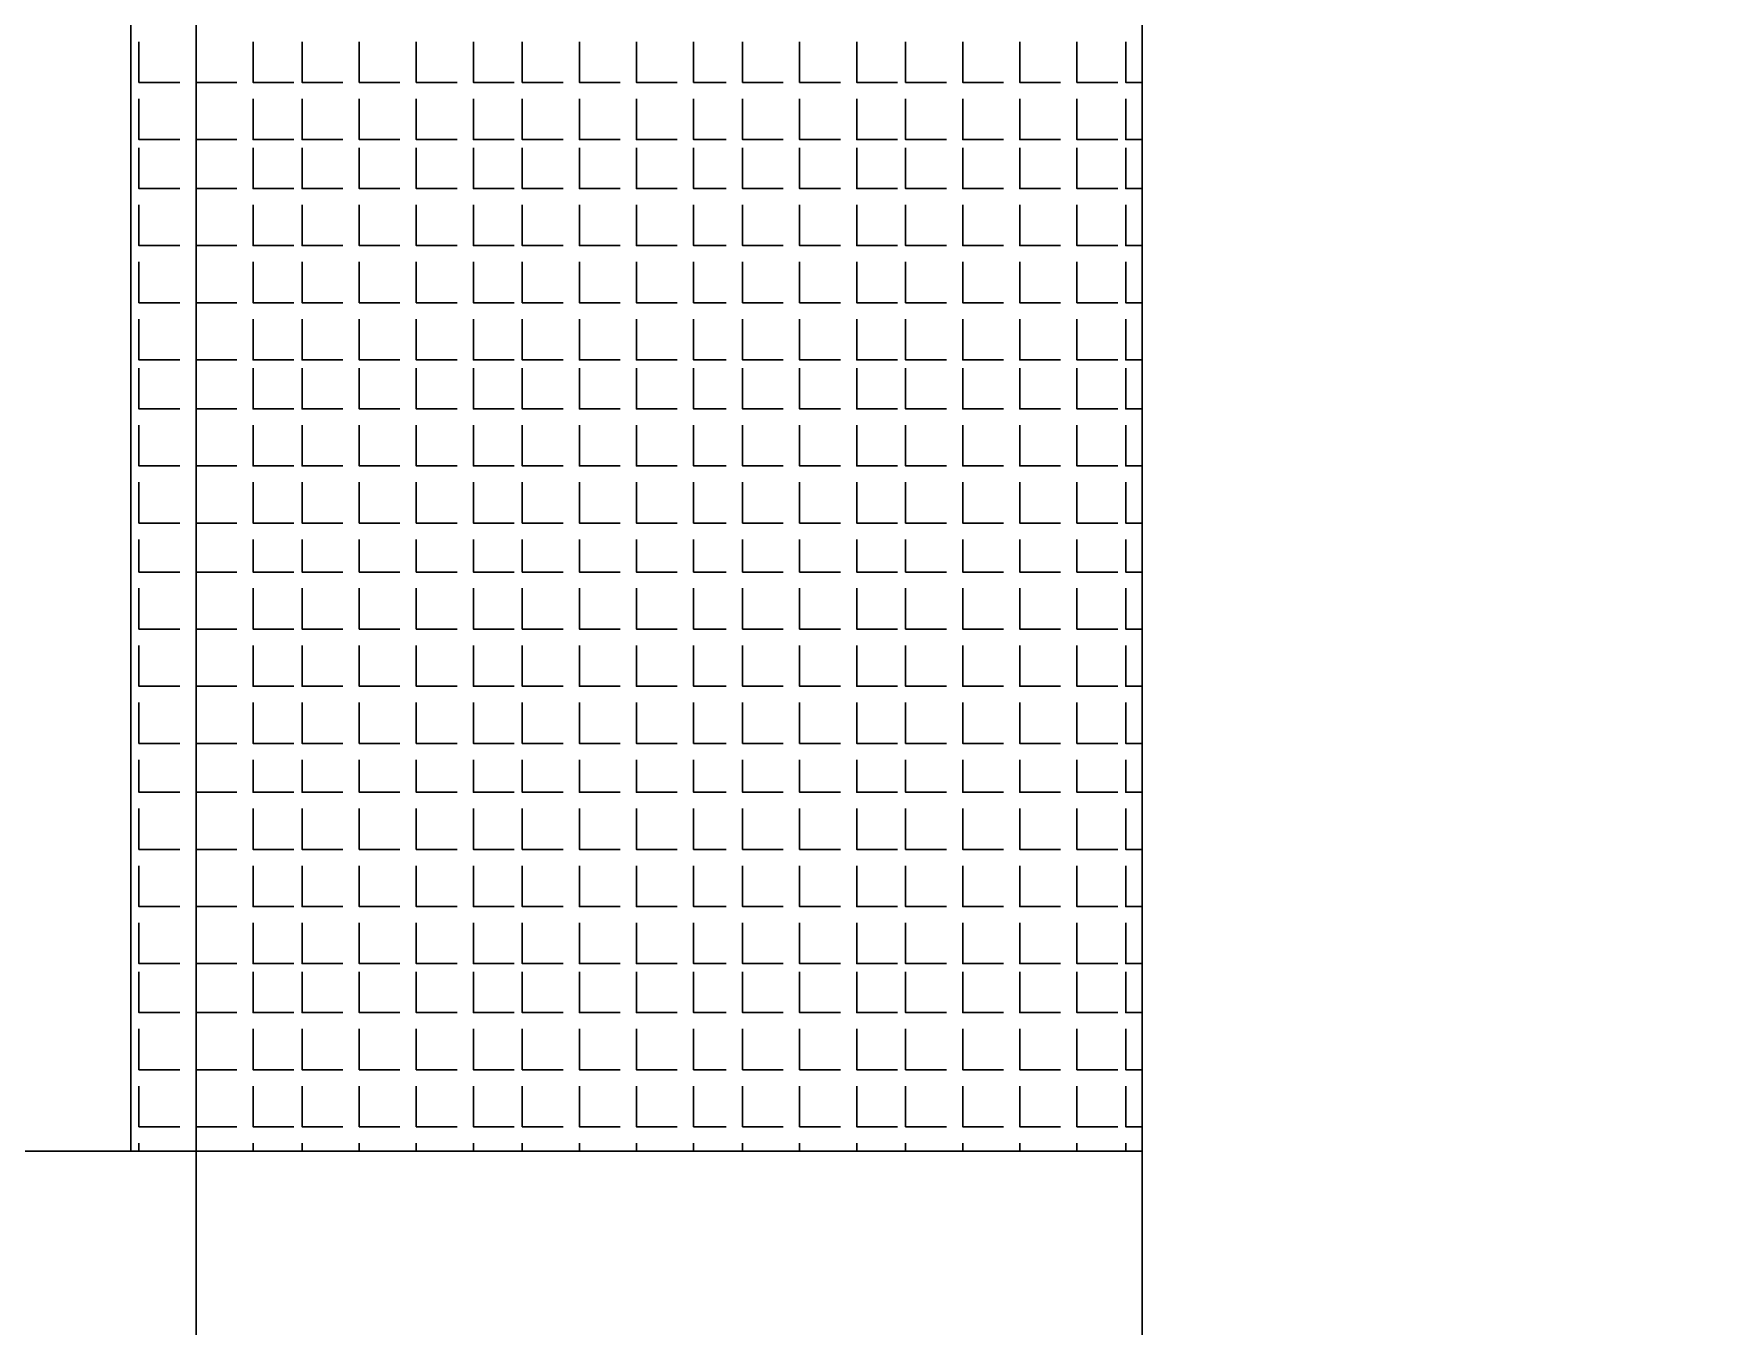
# Model space of a CAD drawing. Extents: x 69291107 to 70108111, y -33487476 to -33099794.
# Drawn here: x 69291844.7 to 69292281.5, y -33449145.5 to -33448808.7 of the extents above; entities that cross this region are included whole.
import ezdxf

# ---------------------------------------------------------------- set-up
doc = ezdxf.new("R2010")
doc.units = 0
doc.header["$LTSCALE"] = 100
for name, color, linetype in [('PDF _СС_ЗВ_Оборудование', 1, 'Continuous'), ('PDF _СС_Схема', 7, 'Continuous'), ('PDF _СС_ЭЧС_Оборудование', 1, 'Continuous')]:
    doc.layers.add(name, color=color, linetype=linetype)

msp = doc.modelspace()

# ---------------------------------------------------------------- linework, layer by layer
at = {"layer": 'PDF _СС_ЗВ_Оборудование', "lineweight": 30}
msp.add_lwpolyline([(69291870.02, -33449099.87), (69291870.02, -33448219.86)], dxfattribs=at)
at = {"layer": 'PDF _СС_Схема', "lineweight": 30}
msp.add_lwpolyline([(69291106.92, -33425583.93), (69292133.59, -33425583.93), (69292133.59, -33473370.2), (69291106.92, -33473370.2)], close=True, dxfattribs=at)
at = {"layer": 'PDF _СС_Схема', "color": 3, "lineweight": 30}
msp.add_lwpolyline([(69291887.02, -33448651.36), (69291887.02, -33450952.08), (69309802.9, -33450952.08)], dxfattribs=at)
at = {"layer": 'PDF _СС_ЭЧС_Оборудование', "lineweight": 30}
msp.add_lwpolyline([(69292133.59, -33448224.11), (69291640.45, -33448224.11), (69291640.45, -33449099.87), (69292133.59, -33449099.87)], close=True, dxfattribs=at)
for points in [[(69291872.14, -33448810.78), (69291872.14, -33448821.41), (69291882.77, -33448821.41)], [(69291887.02, -33448810.78), (69291887.02, -33448821.41), (69291897.65, -33448821.41)], [(69291901.9, -33448810.78), (69291901.9, -33448821.41), (69291912.53, -33448821.41)], [(69291914.65, -33448810.78), (69291914.65, -33448821.41), (69291925.28, -33448821.41)], [(69291929.53, -33448810.78), (69291929.53, -33448821.41), (69291940.16, -33448821.41)], [(69291944.41, -33448810.78), (69291944.41, -33448821.41), (69291955.04, -33448821.41)], [(69291959.29, -33448810.78), (69291959.29, -33448821.41), (69291969.92, -33448821.41)], [(69291972.05, -33448810.78), (69291972.05, -33448821.41), (69291982.67, -33448821.41)], [(69291986.93, -33448810.78), (69291986.93, -33448821.41), (69291997.55, -33448821.41)], [(69292001.81, -33448810.78), (69292001.81, -33448821.41), (69292012.43, -33448821.41)], [(69292016.68, -33448810.78), (69292016.68, -33448821.41), (69292025.19, -33448821.41)], [(69292029.44, -33448810.78), (69292029.44, -33448821.41), (69292040.07, -33448821.41)], [(69292044.32, -33448810.78), (69292044.32, -33448821.41), (69292054.95, -33448821.41)], [(69292059.2, -33448810.78), (69292059.2, -33448821.41), (69292069.82, -33448821.41)], [(69292071.95, -33448810.78), (69292071.95, -33448821.41), (69292082.58, -33448821.41)], [(69292086.83, -33448810.78), (69292086.83, -33448821.41), (69292097.46, -33448821.41)], [(69292101.71, -33448810.78), (69292101.71, -33448821.41), (69292112.34, -33448821.41)], [(69292116.59, -33448810.78), (69292116.59, -33448821.41), (69292127.22, -33448821.41)], [(69292129.34, -33448810.78), (69292129.34, -33448821.41), (69292133.59, -33448821.41)], [(69291872.14, -33448825.66), (69291872.14, -33448836.29), (69291882.77, -33448836.29)], [(69291887.02, -33448825.66), (69291887.02, -33448836.29), (69291897.65, -33448836.29)], [(69291901.9, -33448825.66), (69291901.9, -33448836.29), (69291912.53, -33448836.29)], [(69291914.65, -33448825.66), (69291914.65, -33448836.29), (69291925.28, -33448836.29)], [(69291929.53, -33448825.66), (69291929.53, -33448836.29), (69291940.16, -33448836.29)], [(69291944.41, -33448825.66), (69291944.41, -33448836.29), (69291955.04, -33448836.29)], [(69291959.29, -33448825.66), (69291959.29, -33448836.29), (69291969.92, -33448836.29)], [(69291972.05, -33448825.66), (69291972.05, -33448836.29), (69291982.67, -33448836.29)], [(69291986.93, -33448825.66), (69291986.93, -33448836.29), (69291997.55, -33448836.29)], [(69292001.81, -33448825.66), (69292001.81, -33448836.29), (69292012.43, -33448836.29)], [(69292016.68, -33448825.66), (69292016.68, -33448836.29), (69292025.19, -33448836.29)], [(69292029.44, -33448825.66), (69292029.44, -33448836.29), (69292040.07, -33448836.29)], [(69292044.32, -33448825.66), (69292044.32, -33448836.29), (69292054.95, -33448836.29)], [(69292059.2, -33448825.66), (69292059.2, -33448836.29), (69292069.82, -33448836.29)], [(69292071.95, -33448825.66), (69292071.95, -33448836.29), (69292082.58, -33448836.29)], [(69292086.83, -33448825.66), (69292086.83, -33448836.29), (69292097.46, -33448836.29)], [(69292101.71, -33448825.66), (69292101.71, -33448836.29), (69292112.34, -33448836.29)], [(69292116.59, -33448825.66), (69292116.59, -33448836.29), (69292127.22, -33448836.29)], [(69292129.34, -33448825.66), (69292129.34, -33448836.29), (69292133.59, -33448836.29)], [(69291872.14, -33448838.42), (69291872.14, -33448849.04), (69291882.77, -33448849.04)], [(69291887.02, -33448838.42), (69291887.02, -33448849.04), (69291897.65, -33448849.04)], [(69291901.9, -33448838.42), (69291901.9, -33448849.04), (69291912.53, -33448849.04)], [(69291914.65, -33448838.42), (69291914.65, -33448849.04), (69291925.28, -33448849.04)], [(69291929.53, -33448838.42), (69291929.53, -33448849.04), (69291940.16, -33448849.04)], [(69291944.41, -33448838.42), (69291944.41, -33448849.04), (69291955.04, -33448849.04)], [(69291959.29, -33448838.42), (69291959.29, -33448849.04), (69291969.92, -33448849.04)], [(69291972.05, -33448838.42), (69291972.05, -33448849.04), (69291982.67, -33448849.04)], [(69291986.93, -33448838.42), (69291986.93, -33448849.04), (69291997.55, -33448849.04)], [(69292001.81, -33448838.42), (69292001.81, -33448849.04), (69292012.43, -33448849.04)], [(69292016.68, -33448838.42), (69292016.68, -33448849.04), (69292025.19, -33448849.04)], [(69292029.44, -33448838.42), (69292029.44, -33448849.04), (69292040.07, -33448849.04)], [(69292044.32, -33448838.42), (69292044.32, -33448849.04), (69292054.95, -33448849.04)], [(69292059.2, -33448838.42), (69292059.2, -33448849.04), (69292069.82, -33448849.04)], [(69292071.95, -33448838.42), (69292071.95, -33448849.04), (69292082.58, -33448849.04)], [(69292086.83, -33448838.42), (69292086.83, -33448849.04), (69292097.46, -33448849.04)], [(69292101.71, -33448838.42), (69292101.71, -33448849.04), (69292112.34, -33448849.04)], [(69292116.59, -33448838.42), (69292116.59, -33448849.04), (69292127.22, -33448849.04)], [(69292129.34, -33448838.42), (69292129.34, -33448849.04), (69292133.59, -33448849.04)], [(69291872.14, -33448853.3), (69291872.14, -33448863.92), (69291882.77, -33448863.92)], [(69291887.02, -33448853.3), (69291887.02, -33448863.92), (69291897.65, -33448863.92)], [(69291901.9, -33448853.3), (69291901.9, -33448863.92), (69291912.53, -33448863.92)], [(69291914.65, -33448853.3), (69291914.65, -33448863.92), (69291925.28, -33448863.92)], [(69291929.53, -33448853.3), (69291929.53, -33448863.92), (69291940.16, -33448863.92)], [(69291944.41, -33448853.3), (69291944.41, -33448863.92), (69291955.04, -33448863.92)], [(69291959.29, -33448853.3), (69291959.29, -33448863.92), (69291969.92, -33448863.92)], [(69291972.05, -33448853.3), (69291972.05, -33448863.92), (69291982.67, -33448863.92)], [(69291986.93, -33448853.3), (69291986.93, -33448863.92), (69291997.55, -33448863.92)], [(69292001.81, -33448853.3), (69292001.81, -33448863.92), (69292012.43, -33448863.92)], [(69292016.68, -33448853.3), (69292016.68, -33448863.92), (69292025.19, -33448863.92)], [(69292029.44, -33448853.3), (69292029.44, -33448863.92), (69292040.07, -33448863.92)], [(69292044.32, -33448853.3), (69292044.32, -33448863.92), (69292054.95, -33448863.92)], [(69292059.2, -33448853.3), (69292059.2, -33448863.92), (69292069.82, -33448863.92)], [(69292071.95, -33448853.3), (69292071.95, -33448863.92), (69292082.58, -33448863.92)], [(69292086.83, -33448853.3), (69292086.83, -33448863.92), (69292097.46, -33448863.92)], [(69292101.71, -33448853.3), (69292101.71, -33448863.92), (69292112.34, -33448863.92)], [(69292116.59, -33448853.3), (69292116.59, -33448863.92), (69292127.22, -33448863.92)], [(69292129.34, -33448853.3), (69292129.34, -33448863.92), (69292133.59, -33448863.92)], [(69291872.14, -33448868.18), (69291872.14, -33448878.8), (69291882.77, -33448878.8)], [(69291887.02, -33448868.18), (69291887.02, -33448878.8), (69291897.65, -33448878.8)], [(69291901.9, -33448868.18), (69291901.9, -33448878.8), (69291912.53, -33448878.8)], [(69291914.65, -33448868.18), (69291914.65, -33448878.8), (69291925.28, -33448878.8)], [(69291929.53, -33448868.18), (69291929.53, -33448878.8), (69291940.16, -33448878.8)], [(69291944.41, -33448868.18), (69291944.41, -33448878.8), (69291955.04, -33448878.8)], [(69291959.29, -33448868.18), (69291959.29, -33448878.8), (69291969.92, -33448878.8)], [(69291972.05, -33448868.18), (69291972.05, -33448878.8), (69291982.67, -33448878.8)], [(69291986.93, -33448868.18), (69291986.93, -33448878.8), (69291997.55, -33448878.8)], [(69292001.81, -33448868.18), (69292001.81, -33448878.8), (69292012.43, -33448878.8)], [(69292016.68, -33448868.18), (69292016.68, -33448878.8), (69292025.19, -33448878.8)], [(69292029.44, -33448868.18), (69292029.44, -33448878.8), (69292040.07, -33448878.8)], [(69292044.32, -33448868.18), (69292044.32, -33448878.8), (69292054.95, -33448878.8)], [(69292059.2, -33448868.18), (69292059.2, -33448878.8), (69292069.82, -33448878.8)], [(69292071.95, -33448868.18), (69292071.95, -33448878.8), (69292082.58, -33448878.8)], [(69292086.83, -33448868.18), (69292086.83, -33448878.8), (69292097.46, -33448878.8)], [(69292101.71, -33448868.18), (69292101.71, -33448878.8), (69292112.34, -33448878.8)], [(69292116.59, -33448868.18), (69292116.59, -33448878.8), (69292127.22, -33448878.8)], [(69292129.34, -33448868.18), (69292129.34, -33448878.8), (69292133.59, -33448878.8)], [(69291872.14, -33448883.05), (69291872.14, -33448893.68), (69291882.77, -33448893.68)], [(69291887.02, -33448883.05), (69291887.02, -33448893.68), (69291897.65, -33448893.68)], [(69291901.9, -33448883.05), (69291901.9, -33448893.68), (69291912.53, -33448893.68)], [(69291914.65, -33448883.05), (69291914.65, -33448893.68), (69291925.28, -33448893.68)], [(69291929.53, -33448883.05), (69291929.53, -33448893.68), (69291940.16, -33448893.68)], [(69291944.41, -33448883.05), (69291944.41, -33448893.68), (69291955.04, -33448893.68)], [(69291959.29, -33448883.05), (69291959.29, -33448893.68), (69291969.92, -33448893.68)], [(69291972.05, -33448883.05), (69291972.05, -33448893.68), (69291982.67, -33448893.68)], [(69291986.93, -33448883.05), (69291986.93, -33448893.68), (69291997.55, -33448893.68)], [(69292001.81, -33448883.05), (69292001.81, -33448893.68), (69292012.43, -33448893.68)], [(69292016.68, -33448883.05), (69292016.68, -33448893.68), (69292025.19, -33448893.68)], [(69292029.44, -33448883.05), (69292029.44, -33448893.68), (69292040.07, -33448893.68)], [(69292044.32, -33448883.05), (69292044.32, -33448893.68), (69292054.95, -33448893.68)], [(69292059.2, -33448883.05), (69292059.2, -33448893.68), (69292069.82, -33448893.68)], [(69292071.95, -33448883.05), (69292071.95, -33448893.68), (69292082.58, -33448893.68)], [(69292086.83, -33448883.05), (69292086.83, -33448893.68), (69292097.46, -33448893.68)], [(69292101.71, -33448883.05), (69292101.71, -33448893.68), (69292112.34, -33448893.68)], [(69292116.59, -33448883.05), (69292116.59, -33448893.68), (69292127.22, -33448893.68)], [(69292129.34, -33448883.05), (69292129.34, -33448893.68), (69292133.59, -33448893.68)], [(69291872.14, -33448895.81), (69291872.14, -33448906.44), (69291882.77, -33448906.44)], [(69291887.02, -33448895.81), (69291887.02, -33448906.44), (69291897.65, -33448906.44)], [(69291901.9, -33448895.81), (69291901.9, -33448906.44), (69291912.53, -33448906.44)], [(69291914.65, -33448895.81), (69291914.65, -33448906.44), (69291925.28, -33448906.44)], [(69291929.53, -33448895.81), (69291929.53, -33448906.44), (69291940.16, -33448906.44)], [(69291944.41, -33448895.81), (69291944.41, -33448906.44), (69291955.04, -33448906.44)], [(69291959.29, -33448895.81), (69291959.29, -33448906.44), (69291969.92, -33448906.44)], [(69291972.05, -33448895.81), (69291972.05, -33448906.44), (69291982.67, -33448906.44)], [(69291986.93, -33448895.81), (69291986.93, -33448906.44), (69291997.55, -33448906.44)], [(69292001.81, -33448895.81), (69292001.81, -33448906.44), (69292012.43, -33448906.44)], [(69292016.68, -33448895.81), (69292016.68, -33448906.44), (69292025.19, -33448906.44)], [(69292029.44, -33448895.81), (69292029.44, -33448906.44), (69292040.07, -33448906.44)], [(69292044.32, -33448895.81), (69292044.32, -33448906.44), (69292054.95, -33448906.44)], [(69292059.2, -33448895.81), (69292059.2, -33448906.44), (69292069.82, -33448906.44)], [(69292071.95, -33448895.81), (69292071.95, -33448906.44), (69292082.58, -33448906.44)], [(69292086.83, -33448895.81), (69292086.83, -33448906.44), (69292097.46, -33448906.44)], [(69292101.71, -33448895.81), (69292101.71, -33448906.44), (69292112.34, -33448906.44)], [(69292116.59, -33448895.81), (69292116.59, -33448906.44), (69292127.22, -33448906.44)], [(69292129.34, -33448895.81), (69292129.34, -33448906.44), (69292133.59, -33448906.44)], [(69291872.14, -33448910.69), (69291872.14, -33448921.32), (69291882.77, -33448921.32)], [(69291887.02, -33448910.69), (69291887.02, -33448921.32), (69291897.65, -33448921.32)], [(69291901.9, -33448910.69), (69291901.9, -33448921.32), (69291912.53, -33448921.32)], [(69291914.65, -33448910.69), (69291914.65, -33448921.32), (69291925.28, -33448921.32)], [(69291929.53, -33448910.69), (69291929.53, -33448921.32), (69291940.16, -33448921.32)], [(69291944.41, -33448910.69), (69291944.41, -33448921.32), (69291955.04, -33448921.32)], [(69291959.29, -33448910.69), (69291959.29, -33448921.32), (69291969.92, -33448921.32)], [(69291972.05, -33448910.69), (69291972.05, -33448921.32), (69291982.67, -33448921.32)], [(69291986.93, -33448910.69), (69291986.93, -33448921.32), (69291997.55, -33448921.32)], [(69292001.81, -33448910.69), (69292001.81, -33448921.32), (69292012.43, -33448921.32)], [(69292016.68, -33448910.69), (69292016.68, -33448921.32), (69292025.19, -33448921.32)], [(69292029.44, -33448910.69), (69292029.44, -33448921.32), (69292040.07, -33448921.32)], [(69292044.32, -33448910.69), (69292044.32, -33448921.32), (69292054.95, -33448921.32)], [(69292059.2, -33448910.69), (69292059.2, -33448921.32), (69292069.82, -33448921.32)], [(69292071.95, -33448910.69), (69292071.95, -33448921.32), (69292082.58, -33448921.32)], [(69292086.83, -33448910.69), (69292086.83, -33448921.32), (69292097.46, -33448921.32)], [(69292101.71, -33448910.69), (69292101.71, -33448921.32), (69292112.34, -33448921.32)], [(69292116.59, -33448910.69), (69292116.59, -33448921.32), (69292127.22, -33448921.32)], [(69292129.34, -33448910.69), (69292129.34, -33448921.32), (69292133.59, -33448921.32)], [(69291872.14, -33448925.57), (69291872.14, -33448936.2), (69291882.77, -33448936.2)], [(69291887.02, -33448925.57), (69291887.02, -33448936.2), (69291897.65, -33448936.2)], [(69291901.9, -33448925.57), (69291901.9, -33448936.2), (69291912.53, -33448936.2)], [(69291914.65, -33448925.57), (69291914.65, -33448936.2), (69291925.28, -33448936.2)], [(69291929.53, -33448925.57), (69291929.53, -33448936.2), (69291940.16, -33448936.2)], [(69291944.41, -33448925.57), (69291944.41, -33448936.2), (69291955.04, -33448936.2)], [(69291959.29, -33448925.57), (69291959.29, -33448936.2), (69291969.92, -33448936.2)], [(69291972.05, -33448925.57), (69291972.05, -33448936.2), (69291982.67, -33448936.2)], [(69291986.93, -33448925.57), (69291986.93, -33448936.2), (69291997.55, -33448936.2)], [(69292001.81, -33448925.57), (69292001.81, -33448936.2), (69292012.43, -33448936.2)], [(69292016.68, -33448925.57), (69292016.68, -33448936.2), (69292025.19, -33448936.2)], [(69292029.44, -33448925.57), (69292029.44, -33448936.2), (69292040.07, -33448936.2)], [(69292044.32, -33448925.57), (69292044.32, -33448936.2), (69292054.95, -33448936.2)], [(69292059.2, -33448925.57), (69292059.2, -33448936.2), (69292069.82, -33448936.2)], [(69292071.95, -33448925.57), (69292071.95, -33448936.2), (69292082.58, -33448936.2)], [(69292086.83, -33448925.57), (69292086.83, -33448936.2), (69292097.46, -33448936.2)], [(69292101.71, -33448925.57), (69292101.71, -33448936.2), (69292112.34, -33448936.2)], [(69292116.59, -33448925.57), (69292116.59, -33448936.2), (69292127.22, -33448936.2)], [(69292129.34, -33448925.57), (69292129.34, -33448936.2), (69292133.59, -33448936.2)], [(69291872.14, -33448940.45), (69291872.14, -33448948.95), (69291882.77, -33448948.95)], [(69291887.02, -33448940.45), (69291887.02, -33448948.95), (69291897.65, -33448948.95)], [(69291901.9, -33448940.45), (69291901.9, -33448948.95), (69291912.53, -33448948.95)], [(69291914.65, -33448940.45), (69291914.65, -33448948.95), (69291925.28, -33448948.95)], [(69291929.53, -33448940.45), (69291929.53, -33448948.95), (69291940.16, -33448948.95)], [(69291944.41, -33448940.45), (69291944.41, -33448948.95), (69291955.04, -33448948.95)], [(69291959.29, -33448940.45), (69291959.29, -33448948.95), (69291969.92, -33448948.95)], [(69291972.05, -33448940.45), (69291972.05, -33448948.95), (69291982.67, -33448948.95)], [(69291986.93, -33448940.45), (69291986.93, -33448948.95), (69291997.55, -33448948.95)], [(69292001.81, -33448940.45), (69292001.81, -33448948.95), (69292012.43, -33448948.95)], [(69292016.68, -33448940.45), (69292016.68, -33448948.95), (69292025.19, -33448948.95)], [(69292029.44, -33448940.45), (69292029.44, -33448948.95), (69292040.07, -33448948.95)], [(69292044.32, -33448940.45), (69292044.32, -33448948.95), (69292054.95, -33448948.95)], [(69292059.2, -33448940.45), (69292059.2, -33448948.95), (69292069.82, -33448948.95)], [(69292071.95, -33448940.45), (69292071.95, -33448948.95), (69292082.58, -33448948.95)], [(69292086.83, -33448940.45), (69292086.83, -33448948.95), (69292097.46, -33448948.95)], [(69292101.71, -33448940.45), (69292101.71, -33448948.95), (69292112.34, -33448948.95)], [(69292116.59, -33448940.45), (69292116.59, -33448948.95), (69292127.22, -33448948.95)], [(69292129.34, -33448940.45), (69292129.34, -33448948.95), (69292133.59, -33448948.95)], [(69291872.14, -33448953.2), (69291872.14, -33448963.83), (69291882.77, -33448963.83)], [(69291887.02, -33448953.2), (69291887.02, -33448963.83), (69291897.65, -33448963.83)], [(69291901.9, -33448953.2), (69291901.9, -33448963.83), (69291912.53, -33448963.83)], [(69291914.65, -33448953.2), (69291914.65, -33448963.83), (69291925.28, -33448963.83)], [(69291929.53, -33448953.2), (69291929.53, -33448963.83), (69291940.16, -33448963.83)], [(69291944.41, -33448953.2), (69291944.41, -33448963.83), (69291955.04, -33448963.83)], [(69291959.29, -33448953.2), (69291959.29, -33448963.83), (69291969.92, -33448963.83)], [(69291972.05, -33448953.2), (69291972.05, -33448963.83), (69291982.67, -33448963.83)], [(69291986.93, -33448953.2), (69291986.93, -33448963.83), (69291997.55, -33448963.83)], [(69292001.81, -33448953.2), (69292001.81, -33448963.83), (69292012.43, -33448963.83)], [(69292016.68, -33448953.2), (69292016.68, -33448963.83), (69292025.19, -33448963.83)], [(69292029.44, -33448953.2), (69292029.44, -33448963.83), (69292040.07, -33448963.83)], [(69292044.32, -33448953.2), (69292044.32, -33448963.83), (69292054.95, -33448963.83)], [(69292059.2, -33448953.2), (69292059.2, -33448963.83), (69292069.82, -33448963.83)], [(69292071.95, -33448953.2), (69292071.95, -33448963.83), (69292082.58, -33448963.83)], [(69292086.83, -33448953.2), (69292086.83, -33448963.83), (69292097.46, -33448963.83)], [(69292101.71, -33448953.2), (69292101.71, -33448963.83), (69292112.34, -33448963.83)], [(69292116.59, -33448953.2), (69292116.59, -33448963.83), (69292127.22, -33448963.83)], [(69292129.34, -33448953.2), (69292129.34, -33448963.83), (69292133.59, -33448963.83)], [(69291872.14, -33448968.08), (69291872.14, -33448978.71), (69291882.77, -33448978.71)], [(69291887.02, -33448968.08), (69291887.02, -33448978.71), (69291897.65, -33448978.71)], [(69291901.9, -33448968.08), (69291901.9, -33448978.71), (69291912.53, -33448978.71)], [(69291914.65, -33448968.08), (69291914.65, -33448978.71), (69291925.28, -33448978.71)], [(69291929.53, -33448968.08), (69291929.53, -33448978.71), (69291940.16, -33448978.71)], [(69291944.41, -33448968.08), (69291944.41, -33448978.71), (69291955.04, -33448978.71)], [(69291959.29, -33448968.08), (69291959.29, -33448978.71), (69291969.92, -33448978.71)], [(69291972.05, -33448968.08), (69291972.05, -33448978.71), (69291982.67, -33448978.71)], [(69291986.93, -33448968.08), (69291986.93, -33448978.71), (69291997.55, -33448978.71)], [(69292001.81, -33448968.08), (69292001.81, -33448978.71), (69292012.43, -33448978.71)], [(69292016.68, -33448968.08), (69292016.68, -33448978.71), (69292025.19, -33448978.71)], [(69292029.44, -33448968.08), (69292029.44, -33448978.71), (69292040.07, -33448978.71)], [(69292044.32, -33448968.08), (69292044.32, -33448978.71), (69292054.95, -33448978.71)], [(69292059.2, -33448968.08), (69292059.2, -33448978.71), (69292069.82, -33448978.71)], [(69292071.95, -33448968.08), (69292071.95, -33448978.71), (69292082.58, -33448978.71)], [(69292086.83, -33448968.08), (69292086.83, -33448978.71), (69292097.46, -33448978.71)], [(69292101.71, -33448968.08), (69292101.71, -33448978.71), (69292112.34, -33448978.71)], [(69292116.59, -33448968.08), (69292116.59, -33448978.71), (69292127.22, -33448978.71)], [(69292129.34, -33448968.08), (69292129.34, -33448978.71), (69292133.59, -33448978.71)], [(69291872.14, -33448982.96), (69291872.14, -33448993.59), (69291882.77, -33448993.59)], [(69291887.02, -33448982.96), (69291887.02, -33448993.59), (69291897.65, -33448993.59)], [(69291901.9, -33448982.96), (69291901.9, -33448993.59), (69291912.53, -33448993.59)], [(69291914.65, -33448982.96), (69291914.65, -33448993.59), (69291925.28, -33448993.59)], [(69291929.53, -33448982.96), (69291929.53, -33448993.59), (69291940.16, -33448993.59)], [(69291944.41, -33448982.96), (69291944.41, -33448993.59), (69291955.04, -33448993.59)], [(69291959.29, -33448982.96), (69291959.29, -33448993.59), (69291969.92, -33448993.59)], [(69291972.05, -33448982.96), (69291972.05, -33448993.59), (69291982.67, -33448993.59)], [(69291986.93, -33448982.96), (69291986.93, -33448993.59), (69291997.55, -33448993.59)], [(69292001.81, -33448982.96), (69292001.81, -33448993.59), (69292012.43, -33448993.59)], [(69292016.68, -33448982.96), (69292016.68, -33448993.59), (69292025.19, -33448993.59)], [(69292029.44, -33448982.96), (69292029.44, -33448993.59), (69292040.07, -33448993.59)], [(69292044.32, -33448982.96), (69292044.32, -33448993.59), (69292054.95, -33448993.59)], [(69292059.2, -33448982.96), (69292059.2, -33448993.59), (69292069.82, -33448993.59)], [(69292071.95, -33448982.96), (69292071.95, -33448993.59), (69292082.58, -33448993.59)], [(69292086.83, -33448982.96), (69292086.83, -33448993.59), (69292097.46, -33448993.59)], [(69292101.71, -33448982.96), (69292101.71, -33448993.59), (69292112.34, -33448993.59)], [(69292116.59, -33448982.96), (69292116.59, -33448993.59), (69292127.22, -33448993.59)], [(69292129.34, -33448982.96), (69292129.34, -33448993.59), (69292133.59, -33448993.59)], [(69291872.14, -33448997.84), (69291872.14, -33449006.34), (69291882.77, -33449006.34)], [(69291887.02, -33448997.84), (69291887.02, -33449006.34), (69291897.65, -33449006.34)], [(69291901.9, -33448997.84), (69291901.9, -33449006.34), (69291912.53, -33449006.34)], [(69291914.65, -33448997.84), (69291914.65, -33449006.34), (69291925.28, -33449006.34)], [(69291929.53, -33448997.84), (69291929.53, -33449006.34), (69291940.16, -33449006.34)], [(69291944.41, -33448997.84), (69291944.41, -33449006.34), (69291955.04, -33449006.34)], [(69291959.29, -33448997.84), (69291959.29, -33449006.34), (69291969.92, -33449006.34)], [(69291972.05, -33448997.84), (69291972.05, -33449006.34), (69291982.67, -33449006.34)], [(69291986.93, -33448997.84), (69291986.93, -33449006.34), (69291997.55, -33449006.34)], [(69292001.81, -33448997.84), (69292001.81, -33449006.34), (69292012.43, -33449006.34)], [(69292016.68, -33448997.84), (69292016.68, -33449006.34), (69292025.19, -33449006.34)], [(69292029.44, -33448997.84), (69292029.44, -33449006.34), (69292040.07, -33449006.34)], [(69292044.32, -33448997.84), (69292044.32, -33449006.34), (69292054.95, -33449006.34)], [(69292059.2, -33448997.84), (69292059.2, -33449006.34), (69292069.82, -33449006.34)], [(69292071.95, -33448997.84), (69292071.95, -33449006.34), (69292082.58, -33449006.34)], [(69292086.83, -33448997.84), (69292086.83, -33449006.34), (69292097.46, -33449006.34)], [(69292101.71, -33448997.84), (69292101.71, -33449006.34), (69292112.34, -33449006.34)], [(69292116.59, -33448997.84), (69292116.59, -33449006.34), (69292127.22, -33449006.34)], [(69292129.34, -33448997.84), (69292129.34, -33449006.34), (69292133.59, -33449006.34)], [(69291872.14, -33449010.59), (69291872.14, -33449021.22), (69291882.77, -33449021.22)], [(69291887.02, -33449010.59), (69291887.02, -33449021.22), (69291897.65, -33449021.22)], [(69291901.9, -33449010.59), (69291901.9, -33449021.22), (69291912.53, -33449021.22)], [(69291914.65, -33449010.59), (69291914.65, -33449021.22), (69291925.28, -33449021.22)], [(69291929.53, -33449010.59), (69291929.53, -33449021.22), (69291940.16, -33449021.22)], [(69291944.41, -33449010.59), (69291944.41, -33449021.22), (69291955.04, -33449021.22)], [(69291959.29, -33449010.59), (69291959.29, -33449021.22), (69291969.92, -33449021.22)], [(69291972.05, -33449010.59), (69291972.05, -33449021.22), (69291982.67, -33449021.22)], [(69291986.93, -33449010.59), (69291986.93, -33449021.22), (69291997.55, -33449021.22)], [(69292001.81, -33449010.59), (69292001.81, -33449021.22), (69292012.43, -33449021.22)], [(69292016.68, -33449010.59), (69292016.68, -33449021.22), (69292025.19, -33449021.22)], [(69292029.44, -33449010.59), (69292029.44, -33449021.22), (69292040.07, -33449021.22)], [(69292044.32, -33449010.59), (69292044.32, -33449021.22), (69292054.95, -33449021.22)], [(69292059.2, -33449010.59), (69292059.2, -33449021.22), (69292069.82, -33449021.22)], [(69292071.95, -33449010.59), (69292071.95, -33449021.22), (69292082.58, -33449021.22)], [(69292086.83, -33449010.59), (69292086.83, -33449021.22), (69292097.46, -33449021.22)], [(69292101.71, -33449010.59), (69292101.71, -33449021.22), (69292112.34, -33449021.22)], [(69292116.59, -33449010.59), (69292116.59, -33449021.22), (69292127.22, -33449021.22)], [(69292129.34, -33449010.59), (69292129.34, -33449021.22), (69292133.59, -33449021.22)], [(69291872.14, -33449025.47), (69291872.14, -33449036.1), (69291882.77, -33449036.1)], [(69291887.02, -33449025.47), (69291887.02, -33449036.1), (69291897.65, -33449036.1)], [(69291901.9, -33449025.47), (69291901.9, -33449036.1), (69291912.53, -33449036.1)], [(69291914.65, -33449025.47), (69291914.65, -33449036.1), (69291925.28, -33449036.1)], [(69291929.53, -33449025.47), (69291929.53, -33449036.1), (69291940.16, -33449036.1)], [(69291944.41, -33449025.47), (69291944.41, -33449036.1), (69291955.04, -33449036.1)], [(69291959.29, -33449025.47), (69291959.29, -33449036.1), (69291969.92, -33449036.1)], [(69291972.05, -33449025.47), (69291972.05, -33449036.1), (69291982.67, -33449036.1)], [(69291986.93, -33449025.47), (69291986.93, -33449036.1), (69291997.55, -33449036.1)], [(69292001.81, -33449025.47), (69292001.81, -33449036.1), (69292012.43, -33449036.1)], [(69292016.68, -33449025.47), (69292016.68, -33449036.1), (69292025.19, -33449036.1)], [(69292029.44, -33449025.47), (69292029.44, -33449036.1), (69292040.07, -33449036.1)], [(69292044.32, -33449025.47), (69292044.32, -33449036.1), (69292054.95, -33449036.1)], [(69292059.2, -33449025.47), (69292059.2, -33449036.1), (69292069.82, -33449036.1)], [(69292071.95, -33449025.47), (69292071.95, -33449036.1), (69292082.58, -33449036.1)], [(69292086.83, -33449025.47), (69292086.83, -33449036.1), (69292097.46, -33449036.1)], [(69292101.71, -33449025.47), (69292101.71, -33449036.1), (69292112.34, -33449036.1)], [(69292116.59, -33449025.47), (69292116.59, -33449036.1), (69292127.22, -33449036.1)], [(69292129.34, -33449025.47), (69292129.34, -33449036.1), (69292133.59, -33449036.1)], [(69291872.14, -33449040.35), (69291872.14, -33449050.98), (69291882.77, -33449050.98)], [(69291887.02, -33449040.35), (69291887.02, -33449050.98), (69291897.65, -33449050.98)], [(69291901.9, -33449040.35), (69291901.9, -33449050.98), (69291912.53, -33449050.98)], [(69291914.65, -33449040.35), (69291914.65, -33449050.98), (69291925.28, -33449050.98)], [(69291929.53, -33449040.35), (69291929.53, -33449050.98), (69291940.16, -33449050.98)], [(69291944.41, -33449040.35), (69291944.41, -33449050.98), (69291955.04, -33449050.98)], [(69291959.29, -33449040.35), (69291959.29, -33449050.98), (69291969.92, -33449050.98)], [(69291972.05, -33449040.35), (69291972.05, -33449050.98), (69291982.67, -33449050.98)], [(69291986.93, -33449040.35), (69291986.93, -33449050.98), (69291997.55, -33449050.98)], [(69292001.81, -33449040.35), (69292001.81, -33449050.98), (69292012.43, -33449050.98)], [(69292016.68, -33449040.35), (69292016.68, -33449050.98), (69292025.19, -33449050.98)], [(69292029.44, -33449040.35), (69292029.44, -33449050.98), (69292040.07, -33449050.98)], [(69292044.32, -33449040.35), (69292044.32, -33449050.98), (69292054.95, -33449050.98)], [(69292059.2, -33449040.35), (69292059.2, -33449050.98), (69292069.82, -33449050.98)], [(69292071.95, -33449040.35), (69292071.95, -33449050.98), (69292082.58, -33449050.98)], [(69292086.83, -33449040.35), (69292086.83, -33449050.98), (69292097.46, -33449050.98)], [(69292101.71, -33449040.35), (69292101.71, -33449050.98), (69292112.34, -33449050.98)], [(69292116.59, -33449040.35), (69292116.59, -33449050.98), (69292127.22, -33449050.98)], [(69292129.34, -33449040.35), (69292129.34, -33449050.98), (69292133.59, -33449050.98)], [(69291872.14, -33449053.1), (69291872.14, -33449063.73), (69291882.77, -33449063.73)], [(69291887.02, -33449053.1), (69291887.02, -33449063.73), (69291897.65, -33449063.73)], [(69291901.9, -33449053.1), (69291901.9, -33449063.73), (69291912.53, -33449063.73)], [(69291914.65, -33449053.1), (69291914.65, -33449063.73), (69291925.28, -33449063.73)], [(69291929.53, -33449053.1), (69291929.53, -33449063.73), (69291940.16, -33449063.73)], [(69291944.41, -33449053.1), (69291944.41, -33449063.73), (69291955.04, -33449063.73)], [(69291959.29, -33449053.1), (69291959.29, -33449063.73), (69291969.92, -33449063.73)], [(69291972.05, -33449053.1), (69291972.05, -33449063.73), (69291982.67, -33449063.73)], [(69291986.93, -33449053.1), (69291986.93, -33449063.73), (69291997.55, -33449063.73)], [(69292001.81, -33449053.1), (69292001.81, -33449063.73), (69292012.43, -33449063.73)], [(69292016.68, -33449053.1), (69292016.68, -33449063.73), (69292025.19, -33449063.73)], [(69292029.44, -33449053.1), (69292029.44, -33449063.73), (69292040.07, -33449063.73)], [(69292044.32, -33449053.1), (69292044.32, -33449063.73), (69292054.95, -33449063.73)], [(69292059.2, -33449053.1), (69292059.2, -33449063.73), (69292069.82, -33449063.73)], [(69292071.95, -33449053.1), (69292071.95, -33449063.73), (69292082.58, -33449063.73)], [(69292086.83, -33449053.1), (69292086.83, -33449063.73), (69292097.46, -33449063.73)], [(69292101.71, -33449053.1), (69292101.71, -33449063.73), (69292112.34, -33449063.73)], [(69292116.59, -33449053.1), (69292116.59, -33449063.73), (69292127.22, -33449063.73)], [(69292129.34, -33449053.1), (69292129.34, -33449063.73), (69292133.59, -33449063.73)], [(69291872.14, -33449067.98), (69291872.14, -33449078.61), (69291882.77, -33449078.61)], [(69291887.02, -33449067.98), (69291887.02, -33449078.61), (69291897.65, -33449078.61)], [(69291901.9, -33449067.98), (69291901.9, -33449078.61), (69291912.53, -33449078.61)], [(69291914.65, -33449067.98), (69291914.65, -33449078.61), (69291925.28, -33449078.61)], [(69291929.53, -33449067.98), (69291929.53, -33449078.61), (69291940.16, -33449078.61)], [(69291944.41, -33449067.98), (69291944.41, -33449078.61), (69291955.04, -33449078.61)], [(69291959.29, -33449067.98), (69291959.29, -33449078.61), (69291969.92, -33449078.61)], [(69291972.05, -33449067.98), (69291972.05, -33449078.61), (69291982.67, -33449078.61)], [(69291986.93, -33449067.98), (69291986.93, -33449078.61), (69291997.55, -33449078.61)], [(69292001.81, -33449067.98), (69292001.81, -33449078.61), (69292012.43, -33449078.61)], [(69292016.68, -33449067.98), (69292016.68, -33449078.61), (69292025.19, -33449078.61)], [(69292029.44, -33449067.98), (69292029.44, -33449078.61), (69292040.07, -33449078.61)], [(69292044.32, -33449067.98), (69292044.32, -33449078.61), (69292054.95, -33449078.61)], [(69292059.2, -33449067.98), (69292059.2, -33449078.61), (69292069.82, -33449078.61)], [(69292071.95, -33449067.98), (69292071.95, -33449078.61), (69292082.58, -33449078.61)], [(69292086.83, -33449067.98), (69292086.83, -33449078.61), (69292097.46, -33449078.61)], [(69292101.71, -33449067.98), (69292101.71, -33449078.61), (69292112.34, -33449078.61)], [(69292116.59, -33449067.98), (69292116.59, -33449078.61), (69292127.22, -33449078.61)], [(69292129.34, -33449067.98), (69292129.34, -33449078.61), (69292133.59, -33449078.61)], [(69291872.14, -33449082.86), (69291872.14, -33449093.49), (69291882.77, -33449093.49)], [(69291887.02, -33449082.86), (69291887.02, -33449093.49), (69291897.65, -33449093.49)], [(69291901.9, -33449082.86), (69291901.9, -33449093.49), (69291912.53, -33449093.49)], [(69291914.65, -33449082.86), (69291914.65, -33449093.49), (69291925.28, -33449093.49)], [(69291929.53, -33449082.86), (69291929.53, -33449093.49), (69291940.16, -33449093.49)], [(69291944.41, -33449082.86), (69291944.41, -33449093.49), (69291955.04, -33449093.49)], [(69291959.29, -33449082.86), (69291959.29, -33449093.49), (69291969.92, -33449093.49)], [(69291972.05, -33449082.86), (69291972.05, -33449093.49), (69291982.67, -33449093.49)], [(69291986.93, -33449082.86), (69291986.93, -33449093.49), (69291997.55, -33449093.49)], [(69292001.81, -33449082.86), (69292001.81, -33449093.49), (69292012.43, -33449093.49)], [(69292016.68, -33449082.86), (69292016.68, -33449093.49), (69292025.19, -33449093.49)], [(69292029.44, -33449082.86), (69292029.44, -33449093.49), (69292040.07, -33449093.49)], [(69292044.32, -33449082.86), (69292044.32, -33449093.49), (69292054.95, -33449093.49)], [(69292059.2, -33449082.86), (69292059.2, -33449093.49), (69292069.82, -33449093.49)], [(69292071.95, -33449082.86), (69292071.95, -33449093.49), (69292082.58, -33449093.49)], [(69292086.83, -33449082.86), (69292086.83, -33449093.49), (69292097.46, -33449093.49)], [(69292101.71, -33449082.86), (69292101.71, -33449093.49), (69292112.34, -33449093.49)], [(69292116.59, -33449082.86), (69292116.59, -33449093.49), (69292127.22, -33449093.49)], [(69292129.34, -33449082.86), (69292129.34, -33449093.49), (69292133.59, -33449093.49)], [(69291872.14, -33449099.87), (69291872.14, -33449097.74)], [(69291887.02, -33449099.87), (69291887.02, -33449097.74)], [(69291901.9, -33449099.87), (69291901.9, -33449097.74)], [(69291914.65, -33449099.87), (69291914.65, -33449097.74)], [(69291929.53, -33449099.87), (69291929.53, -33449097.74)], [(69291944.41, -33449099.87), (69291944.41, -33449097.74)], [(69291959.29, -33449099.87), (69291959.29, -33449097.74)], [(69291972.05, -33449099.87), (69291972.05, -33449097.74)], [(69291986.93, -33449099.87), (69291986.93, -33449097.74)], [(69292001.81, -33449099.87), (69292001.81, -33449097.74)], [(69292016.68, -33449099.87), (69292016.68, -33449097.74)], [(69292029.44, -33449099.87), (69292029.44, -33449097.74)], [(69292044.32, -33449099.87), (69292044.32, -33449097.74)], [(69292059.2, -33449099.87), (69292059.2, -33449097.74)], [(69292071.95, -33449099.87), (69292071.95, -33449097.74)], [(69292086.83, -33449099.87), (69292086.83, -33449097.74)], [(69292101.71, -33449099.87), (69292101.71, -33449097.74)], [(69292116.59, -33449099.87), (69292116.59, -33449097.74)], [(69292129.34, -33449099.87), (69292129.34, -33449097.74)]]:
    msp.add_lwpolyline(points, dxfattribs=at)

doc.saveas('drawing.dxf')
